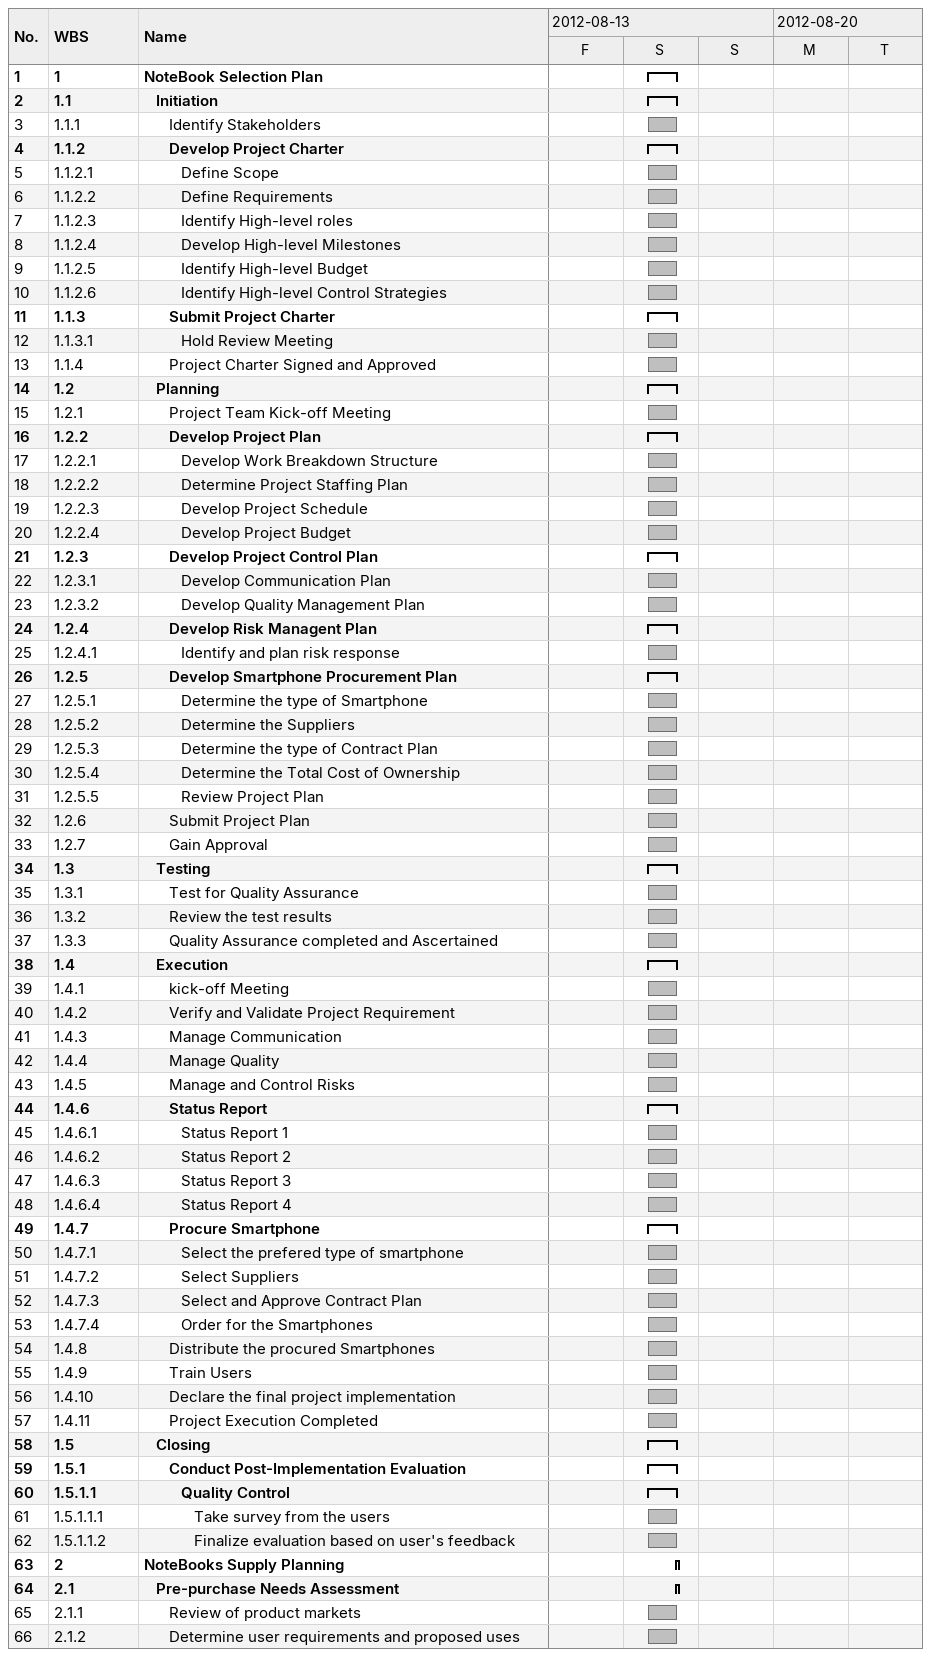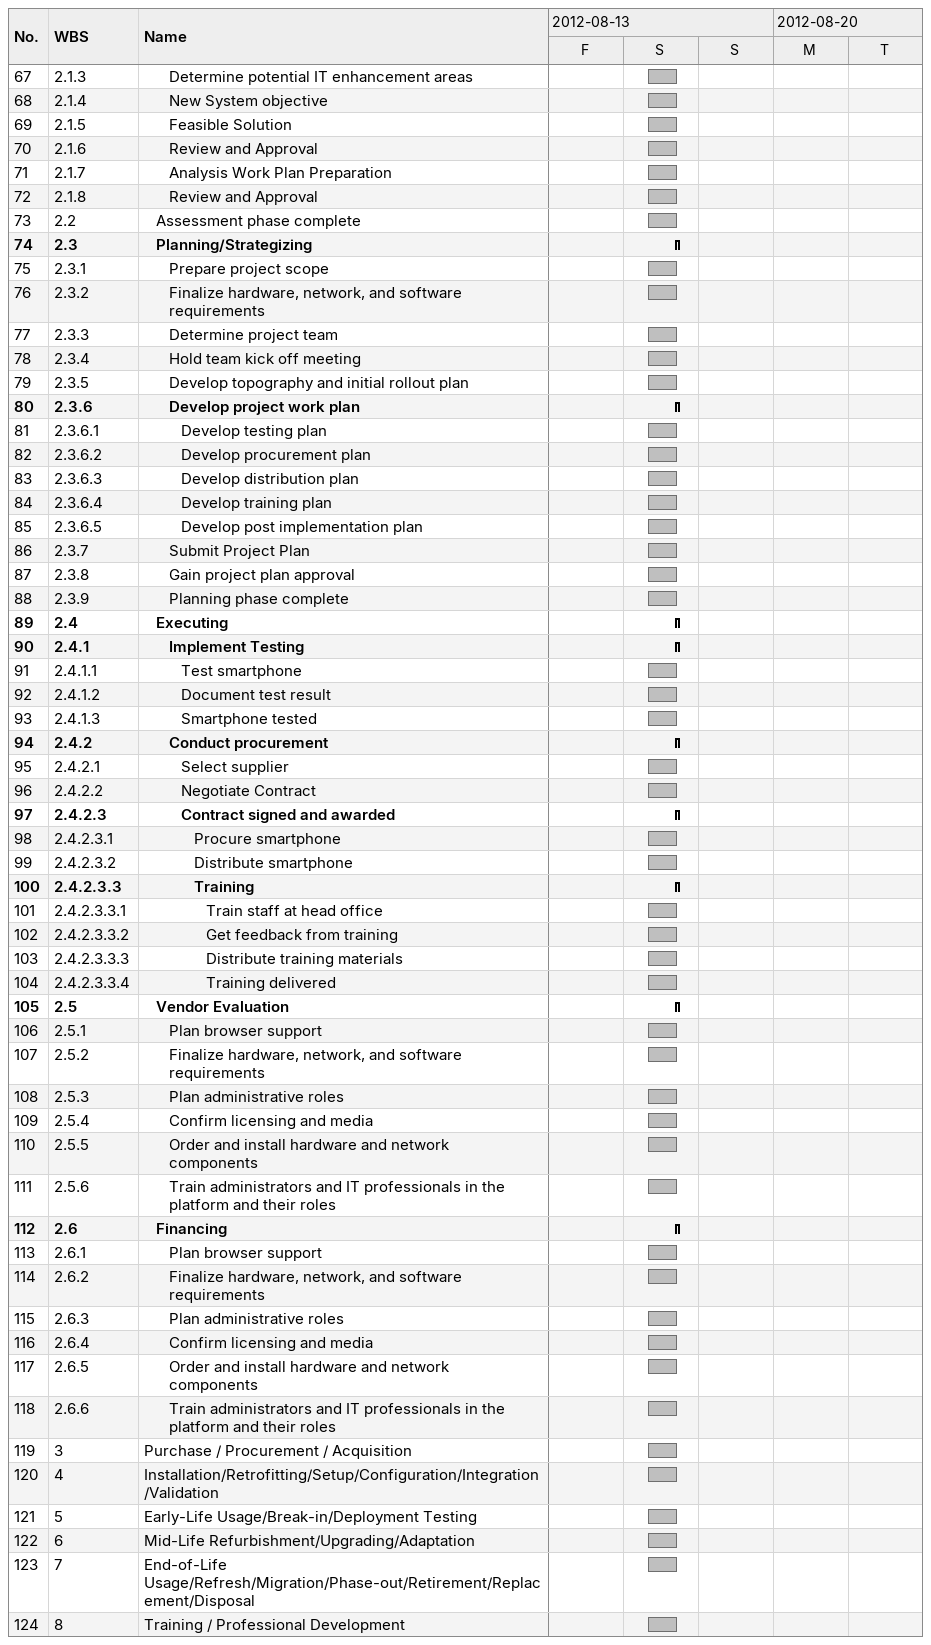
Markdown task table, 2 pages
| ID | WBS | Task | Start | Finish |
|---|---|---|---|---|
| 1 | 1 | **NoteBook Selection Plan** | 2012-08-18 | 2012-08-18 |
| 2 | 1.1 | **Initiation** | 2012-08-18 | 2012-08-18 |
| 3 | 1.1.1 | Identify Stakeholders | 2012-08-18 | 2012-08-18 |
| 4 | 1.1.2 | **Develop Project Charter** | 2012-08-18 | 2012-08-18 |
| 5 | 1.1.2.1 | Define Scope | 2012-08-18 | 2012-08-18 |
| 6 | 1.1.2.2 | Define Requirements | 2012-08-18 | 2012-08-18 |
| 7 | 1.1.2.3 | Identify High-level roles | 2012-08-18 | 2012-08-18 |
| 8 | 1.1.2.4 | Develop High-level Milestones | 2012-08-18 | 2012-08-18 |
| 9 | 1.1.2.5 | Identify High-level Budget | 2012-08-18 | 2012-08-18 |
| 10 | 1.1.2.6 | Identify High-level Control Strategies | 2012-08-18 | 2012-08-18 |
| 11 | 1.1.3 | **Submit Project Charter** | 2012-08-18 | 2012-08-18 |
| 12 | 1.1.3.1 | Hold Review Meeting | 2012-08-18 | 2012-08-18 |
| 13 | 1.1.4 | Project Charter Signed and Approved | 2012-08-18 | 2012-08-18 |
| 14 | 1.2 | **Planning** | 2012-08-18 | 2012-08-18 |
| 15 | 1.2.1 | Project Team Kick-off Meeting | 2012-08-18 | 2012-08-18 |
| 16 | 1.2.2 | **Develop Project Plan** | 2012-08-18 | 2012-08-18 |
| 17 | 1.2.2.1 | Develop Work Breakdown Structure | 2012-08-18 | 2012-08-18 |
| 18 | 1.2.2.2 | Determine Project Staffing Plan | 2012-08-18 | 2012-08-18 |
| 19 | 1.2.2.3 | Develop Project Schedule | 2012-08-18 | 2012-08-18 |
| 20 | 1.2.2.4 | Develop Project Budget | 2012-08-18 | 2012-08-18 |
| 21 | 1.2.3 | **Develop Project Control Plan** | 2012-08-18 | 2012-08-18 |
| 22 | 1.2.3.1 | Develop Communication Plan | 2012-08-18 | 2012-08-18 |
| 23 | 1.2.3.2 | Develop Quality Management Plan | 2012-08-18 | 2012-08-18 |
| 24 | 1.2.4 | **Develop Risk Managent Plan** | 2012-08-18 | 2012-08-18 |
| 25 | 1.2.4.1 | Identify and plan risk response | 2012-08-18 | 2012-08-18 |
| 26 | 1.2.5 | **Develop Smartphone Procurement Plan** | 2012-08-18 | 2012-08-18 |
| 27 | 1.2.5.1 | Determine the type of Smartphone | 2012-08-18 | 2012-08-18 |
| 28 | 1.2.5.2 | Determine the Suppliers | 2012-08-18 | 2012-08-18 |
| 29 | 1.2.5.3 | Determine the type of Contract Plan | 2012-08-18 | 2012-08-18 |
| 30 | 1.2.5.4 | Determine the Total Cost of Ownership | 2012-08-18 | 2012-08-18 |
| 31 | 1.2.5.5 | Review Project Plan | 2012-08-18 | 2012-08-18 |
| 32 | 1.2.6 | Submit Project Plan | 2012-08-18 | 2012-08-18 |
| 33 | 1.2.7 | Gain Approval | 2012-08-18 | 2012-08-18 |
| 34 | 1.3 | **Testing** | 2012-08-18 | 2012-08-18 |
| 35 | 1.3.1 | Test for Quality Assurance | 2012-08-18 | 2012-08-18 |
| 36 | 1.3.2 | Review the test results | 2012-08-18 | 2012-08-18 |
| 37 | 1.3.3 | Quality Assurance completed and Ascertained | 2012-08-18 | 2012-08-18 |
| 38 | 1.4 | **Execution** | 2012-08-18 | 2012-08-18 |
| 39 | 1.4.1 | kick-off Meeting | 2012-08-18 | 2012-08-18 |
| 40 | 1.4.2 | Verify and Validate Project Requirement | 2012-08-18 | 2012-08-18 |
| 41 | 1.4.3 | Manage Communication | 2012-08-18 | 2012-08-18 |
| 42 | 1.4.4 | Manage Quality | 2012-08-18 | 2012-08-18 |
| 43 | 1.4.5 | Manage and Control Risks | 2012-08-18 | 2012-08-18 |
| 44 | 1.4.6 | **Status Report** | 2012-08-18 | 2012-08-18 |
| 45 | 1.4.6.1 | Status Report 1 | 2012-08-18 | 2012-08-18 |
| 46 | 1.4.6.2 | Status Report 2 | 2012-08-18 | 2012-08-18 |
| 47 | 1.4.6.3 | Status Report 3 | 2012-08-18 | 2012-08-18 |
| 48 | 1.4.6.4 | Status Report 4 | 2012-08-18 | 2012-08-18 |
| 49 | 1.4.7 | **Procure Smartphone** | 2012-08-18 | 2012-08-18 |
| 50 | 1.4.7.1 | Select the prefered type of smartphone | 2012-08-18 | 2012-08-18 |
| 51 | 1.4.7.2 | Select Suppliers | 2012-08-18 | 2012-08-18 |
| 52 | 1.4.7.3 | Select and Approve Contract Plan | 2012-08-18 | 2012-08-18 |
| 53 | 1.4.7.4 | Order for the Smartphones | 2012-08-18 | 2012-08-18 |
| 54 | 1.4.8 | Distribute the procured Smartphones | 2012-08-18 | 2012-08-18 |
| 55 | 1.4.9 | Train Users | 2012-08-18 | 2012-08-18 |
| 56 | 1.4.10 | Declare the final project implementation | 2012-08-18 | 2012-08-18 |
| 57 | 1.4.11 | Project Execution Completed | 2012-08-18 | 2012-08-18 |
| 58 | 1.5 | **Closing** | 2012-08-18 | 2012-08-18 |
| 59 | 1.5.1 | **Conduct Post-Implementation Evaluation** | 2012-08-18 | 2012-08-18 |
| 60 | 1.5.1.1 | **Quality Control** | 2012-08-18 | 2012-08-18 |
| 61 | 1.5.1.1.1 | Take survey from the users | 2012-08-18 | 2012-08-18 |
| 62 | 1.5.1.1.2 | Finalize evaluation based on user's feedback | 2012-08-18 | 2012-08-18 |
| 63 | 2 | **NoteBooks Supply Planning** | 2012-08-18 | 2012-08-18 |
| 64 | 2.1 | **Pre-purchase Needs Assessment** | 2012-08-18 | 2012-08-18 |
| 65 | 2.1.1 | Review of product markets | 2012-08-18 | 2012-08-18 |
| 66 | 2.1.2 | Determine user requirements and proposed uses | 2012-08-18 | 2012-08-18 |
| 67 | 2.1.3 | Determine potential IT enhancement areas | 2012-08-18 | 2012-08-18 |
| 68 | 2.1.4 | New System objective | 2012-08-18 | 2012-08-18 |
| 69 | 2.1.5 | Feasible Solution | 2012-08-18 | 2012-08-18 |
| 70 | 2.1.6 | Review and Approval | 2012-08-18 | 2012-08-18 |
| 71 | 2.1.7 | Analysis Work Plan Preparation | 2012-08-18 | 2012-08-18 |
| 72 | 2.1.8 | Review and Approval | 2012-08-18 | 2012-08-18 |
| 73 | 2.2 | Assessment phase complete | 2012-08-18 | 2012-08-18 |
| 74 | 2.3 | **Planning/Strategizing** | 2012-08-18 | 2012-08-18 |
| 75 | 2.3.1 | Prepare project scope | 2012-08-18 | 2012-08-18 |
| 76 | 2.3.2 | Finalize hardware, network, and software requirements | 2012-08-18 | 2012-08-18 |
| 77 | 2.3.3 | Determine project team | 2012-08-18 | 2012-08-18 |
| 78 | 2.3.4 | Hold team kick off meeting | 2012-08-18 | 2012-08-18 |
| 79 | 2.3.5 | Develop topography and initial rollout plan | 2012-08-18 | 2012-08-18 |
| 80 | 2.3.6 | **Develop project work plan** | 2012-08-18 | 2012-08-18 |
| 81 | 2.3.6.1 | Develop testing plan | 2012-08-18 | 2012-08-18 |
| 82 | 2.3.6.2 | Develop procurement plan | 2012-08-18 | 2012-08-18 |
| 83 | 2.3.6.3 | Develop distribution plan | 2012-08-18 | 2012-08-18 |
| 84 | 2.3.6.4 | Develop training plan | 2012-08-18 | 2012-08-18 |
| 85 | 2.3.6.5 | Develop post implementation plan | 2012-08-18 | 2012-08-18 |
| 86 | 2.3.7 | Submit Project Plan | 2012-08-18 | 2012-08-18 |
| 87 | 2.3.8 | Gain project plan approval | 2012-08-18 | 2012-08-18 |
| 88 | 2.3.9 | Planning phase complete | 2012-08-18 | 2012-08-18 |
| 89 | 2.4 | **Executing** | 2012-08-18 | 2012-08-18 |
| 90 | 2.4.1 | **Implement Testing** | 2012-08-18 | 2012-08-18 |
| 91 | 2.4.1.1 | Test smartphone | 2012-08-18 | 2012-08-18 |
| 92 | 2.4.1.2 | Document test result | 2012-08-18 | 2012-08-18 |
| 93 | 2.4.1.3 | Smartphone tested | 2012-08-18 | 2012-08-18 |
| 94 | 2.4.2 | **Conduct procurement** | 2012-08-18 | 2012-08-18 |
| 95 | 2.4.2.1 | Select supplier | 2012-08-18 | 2012-08-18 |
| 96 | 2.4.2.2 | Negotiate Contract | 2012-08-18 | 2012-08-18 |
| 97 | 2.4.2.3 | **Contract signed and awarded** | 2012-08-18 | 2012-08-18 |
| 98 | 2.4.2.3.1 | Procure smartphone | 2012-08-18 | 2012-08-18 |
| 99 | 2.4.2.3.2 | Distribute smartphone | 2012-08-18 | 2012-08-18 |
| 100 | 2.4.2.3.3 | **Training** | 2012-08-18 | 2012-08-18 |
| 101 | 2.4.2.3.3.1 | Train staff at head office | 2012-08-18 | 2012-08-18 |
| 102 | 2.4.2.3.3.2 | Get feedback from training | 2012-08-18 | 2012-08-18 |
| 103 | 2.4.2.3.3.3 | Distribute training materials | 2012-08-18 | 2012-08-18 |
| 104 | 2.4.2.3.3.4 | Training delivered | 2012-08-18 | 2012-08-18 |
| 105 | 2.5 | **Vendor Evaluation** | 2012-08-18 | 2012-08-18 |
| 106 | 2.5.1 | Plan browser support | 2012-08-18 | 2012-08-18 |
| 107 | 2.5.2 | Finalize hardware, network, and software requirements | 2012-08-18 | 2012-08-18 |
| 108 | 2.5.3 | Plan administrative roles | 2012-08-18 | 2012-08-18 |
| 109 | 2.5.4 | Confirm licensing and media | 2012-08-18 | 2012-08-18 |
| 110 | 2.5.5 | Order and install hardware and network components | 2012-08-18 | 2012-08-18 |
| 111 | 2.5.6 | Train administrators and IT professionals in the platform and their roles | 2012-08-18 | 2012-08-18 |
| 112 | 2.6 | **Financing** | 2012-08-18 | 2012-08-18 |
| 113 | 2.6.1 | Plan browser support | 2012-08-18 | 2012-08-18 |
| 114 | 2.6.2 | Finalize hardware, network, and software requirements | 2012-08-18 | 2012-08-18 |
| 115 | 2.6.3 | Plan administrative roles | 2012-08-18 | 2012-08-18 |
| 116 | 2.6.4 | Confirm licensing and media | 2012-08-18 | 2012-08-18 |
| 117 | 2.6.5 | Order and install hardware and network components | 2012-08-18 | 2012-08-18 |
| 118 | 2.6.6 | Train administrators and IT professionals in the platform and their roles | 2012-08-18 | 2012-08-18 |
| 119 | 3 | Purchase / Procurement / Acquisition | 2012-08-18 | 2012-08-18 |
| 120 | 4 | Installation/Retrofitting/Setup/Configuration/Integration/Validation | 2012-08-18 | 2012-08-18 |
| 121 | 5 | Early-Life Usage/Break-in/Deployment Testing | 2012-08-18 | 2012-08-18 |
| 122 | 6 | Mid-Life Refurbishment/Upgrading/Adaptation | 2012-08-18 | 2012-08-18 |
| 123 | 7 | End-of-Life Usage/Refresh/Migration/Phase-out/Retirement/Replacement/Disposal | 2012-08-18 | 2012-08-18 |
| 124 | 8 | Training / Professional Development | 2012-08-18 | 2012-08-18 |
